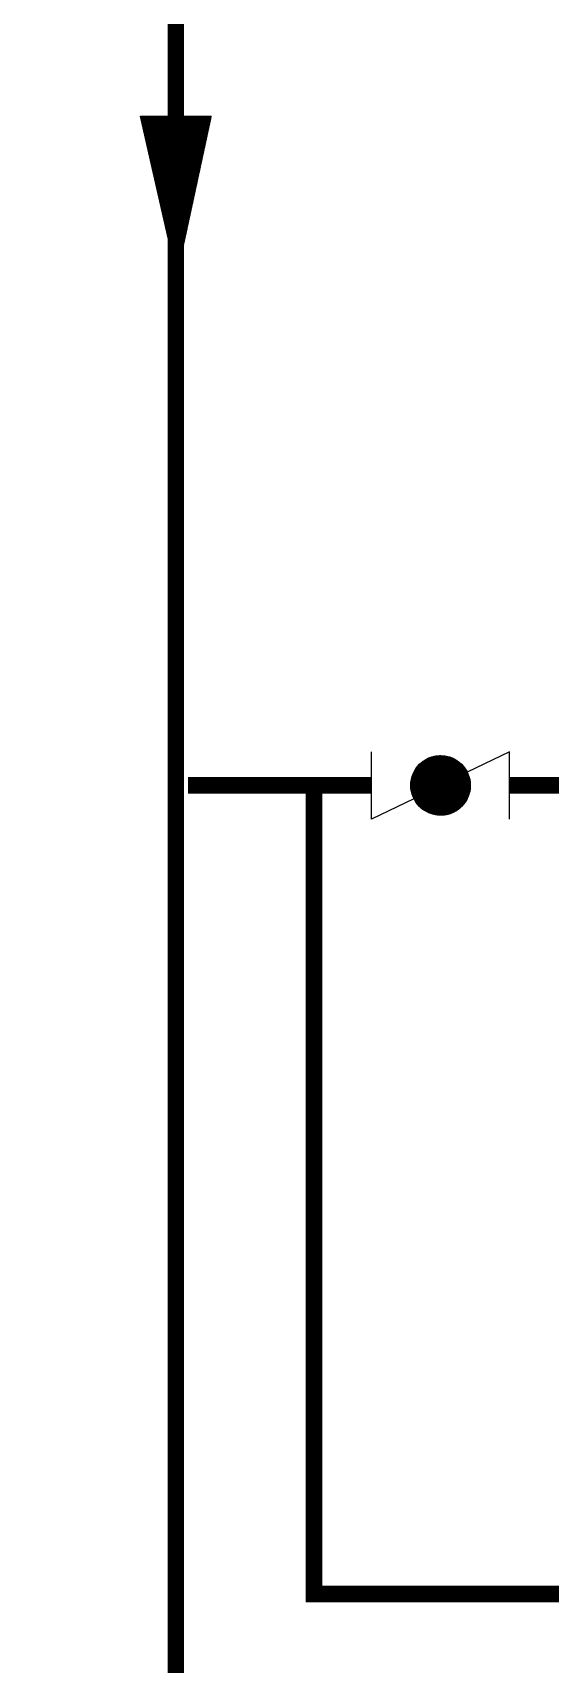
# Model space of a CAD drawing. Extents: x -22909.9 to -22897.8, y -4.7 to 4.1.
# Drawn here: x -22900.996 to -22900.528, y -1.609 to -0.136 of the extents above; entities that cross this region are included whole.
import ezdxf

# ---------------------------------------------------------------- set-up
doc = ezdxf.new("R2010")
doc.units = 0
doc.header["$MEASUREMENT"] = 0
doc.layers.get('0').update_dxf_attribs({"linetype": 'CONTINUOUS'})
doc.layers.add('CALOR', color=1, linetype='CONTINUOUS')
doc.layers.add('DESCARGA', color=5, linetype='CONTINUOUS')

# ---------------------------------------------------------------- blocks, each defined once
blk = doc.blocks.new('*X2')
at = {"color": 0}
for p, q in [((2.9969, 7.9785), (3.0013, 7.9829)), ((2.9973, 7.9798), (3.0011, 7.9835)), ((2.9978, 7.9811), (3.0009, 7.9842)), ((2.9982, 7.9824), (3.0006, 7.9849)), ((2.9987, 7.9838), (3.0004, 7.9855)), ((2.9991, 7.9851), (3.0002, 7.9862)), ((2.9996, 7.9864), (3, 7.9869)), ((2.9837, 7.9387), (3.0077, 7.9627)), ((2.9841, 7.94), (3.0074, 7.9634)), ((2.9845, 7.9414), (3.0072, 7.9641)), ((2.985, 7.9427), (3.007, 7.9647)), ((2.9854, 7.944), (3.0068, 7.9654)), ((2.9859, 7.9453), (3.0066, 7.9661)), ((2.9863, 7.9467), (3.0064, 7.9667)), ((2.9867, 7.948), (3.0062, 7.9674)), ((2.9872, 7.9493), (3.006, 7.9681)), ((2.9876, 7.9506), (3.0057, 7.9688)), ((2.9881, 7.952), (3.0055, 7.9694)), ((2.9885, 7.9533), (3.0053, 7.9701)), ((2.989, 7.9546), (3.0051, 7.9708)), ((2.9894, 7.9559), (3.0049, 7.9714)), ((2.9898, 7.9573), (3.0047, 7.9721)), ((2.9903, 7.9586), (3.0045, 7.9728)), ((2.9907, 7.9599), (3.0043, 7.9735)), ((2.9912, 7.9612), (3.004, 7.9741)), ((2.9916, 7.9626), (3.0038, 7.9748)), ((2.992, 7.9639), (3.0036, 7.9755)), ((2.9925, 7.9652), (3.0034, 7.9761)), ((2.9929, 7.9665), (3.0032, 7.9768)), ((2.9934, 7.9679), (3.003, 7.9775)), ((2.9938, 7.9692), (3.0028, 7.9782)), ((2.9943, 7.9705), (3.0026, 7.9788)), ((2.9947, 7.9718), (3.0023, 7.9795)), ((2.9951, 7.9732), (3.0021, 7.9802)), ((2.9956, 7.9745), (3.0019, 7.9808)), ((2.996, 7.9758), (3.0017, 7.9815)), ((2.9965, 7.9771), (3.0015, 7.9822)), ((2.97, 7.8976), (3.0142, 7.9419)), ((2.9704, 7.8989), (3.014, 7.9426)), ((2.9708, 7.9003), (3.0138, 7.9432)), ((2.9713, 7.9016), (3.0136, 7.9439)), ((2.9717, 7.9029), (3.0134, 7.9446)), ((2.9722, 7.9042), (3.0132, 7.9452)), ((2.9726, 7.9056), (3.013, 7.9459)), ((2.9731, 7.9069), (3.0128, 7.9466)), ((2.9735, 7.9082), (3.0125, 7.9473)), ((2.9739, 7.9095), (3.0123, 7.9479)), ((2.9744, 7.9109), (3.0121, 7.9486)), ((2.9748, 7.9122), (3.0119, 7.9493)), ((2.9753, 7.9135), (3.0117, 7.9499)), ((2.9757, 7.9148), (3.0115, 7.9506)), ((2.9761, 7.9162), (3.0113, 7.9513)), ((2.9766, 7.9175), (3.0111, 7.952)), ((2.977, 7.9188), (3.0108, 7.9526)), ((2.9775, 7.9201), (3.0106, 7.9533)), ((2.9779, 7.9215), (3.0104, 7.954)), ((2.9784, 7.9228), (3.0102, 7.9546)), ((2.9788, 7.9241), (3.01, 7.9553)), ((2.9792, 7.9255), (3.0098, 7.956)), ((2.9797, 7.9268), (3.0096, 7.9567)), ((2.9801, 7.9281), (3.0094, 7.9573)), ((2.9806, 7.9294), (3.0091, 7.958)), ((2.981, 7.9308), (3.0089, 7.9587)), ((2.9814, 7.9321), (3.0087, 7.9593)), ((2.9819, 7.9334), (3.0085, 7.96)), ((2.9823, 7.9347), (3.0083, 7.9607)), ((2.9828, 7.9361), (3.0081, 7.9614)), ((2.9832, 7.9374), (3.0079, 7.962)), ((2.9563, 7.8565), (3.0208, 7.9211)), ((2.9567, 7.8579), (3.0206, 7.9217)), ((2.9572, 7.8592), (3.0204, 7.9224)), ((2.9576, 7.8605), (3.0202, 7.9231)), ((2.958, 7.8618), (3.02, 7.9238)), ((2.9585, 7.8632), (3.0198, 7.9244)), ((2.9589, 7.8645), (3.0195, 7.9251)), ((2.9594, 7.8658), (3.0193, 7.9258)), ((2.9598, 7.8671), (3.0191, 7.9264)), ((2.9603, 7.8685), (3.0189, 7.9271)), ((2.9607, 7.8698), (3.0187, 7.9278)), ((2.9611, 7.8711), (3.0185, 7.9285)), ((2.9616, 7.8724), (3.0183, 7.9291)), ((2.962, 7.8738), (3.0181, 7.9298)), ((2.9625, 7.8751), (3.0178, 7.9305)), ((2.9629, 7.8764), (3.0176, 7.9311)), ((2.9633, 7.8777), (3.0174, 7.9318)), ((2.9638, 7.8791), (3.0172, 7.9325)), ((2.9642, 7.8804), (3.017, 7.9332)), ((2.9647, 7.8817), (3.0168, 7.9338)), ((2.9651, 7.883), (3.0166, 7.9345)), ((2.9656, 7.8844), (3.0164, 7.9352)), ((2.966, 7.8857), (3.0162, 7.9358)), ((2.9664, 7.887), (3.0159, 7.9365)), ((2.9669, 7.8883), (3.0157, 7.9372)), ((2.9673, 7.8897), (3.0155, 7.9379)), ((2.9678, 7.891), (3.0153, 7.9385)), ((2.9682, 7.8923), (3.0151, 7.9392)), ((2.9686, 7.8936), (3.0149, 7.9399)), ((2.9691, 7.895), (3.0147, 7.9405)), ((2.9695, 7.8963), (3.0145, 7.9412)), ((2.943, 7.8168), (3.0272, 7.9009)), ((2.9435, 7.8181), (3.027, 7.9016)), ((2.9439, 7.8194), (3.0268, 7.9023)), ((2.9444, 7.8207), (3.0266, 7.9029)), ((2.9448, 7.8221), (3.0263, 7.9036)), ((2.9452, 7.8234), (3.0261, 7.9043)), ((2.9457, 7.8247), (3.0259, 7.905)), ((2.9461, 7.826), (3.0257, 7.9056)), ((2.9466, 7.8274), (3.0255, 7.9063)), ((2.947, 7.8287), (3.0253, 7.907)), ((2.9474, 7.83), (3.0251, 7.9076)), ((2.9479, 7.8313), (3.0249, 7.9083)), ((2.9483, 7.8327), (3.0246, 7.909)), ((2.9488, 7.834), (3.0244, 7.9097)), ((2.9492, 7.8353), (3.0242, 7.9103)), ((2.9497, 7.8366), (3.024, 7.911)), ((2.9501, 7.838), (3.0238, 7.9117)), ((2.9505, 7.8393), (3.0236, 7.9123)), ((2.951, 7.8406), (3.0234, 7.913)), ((2.9514, 7.8419), (3.0232, 7.9137)), ((2.9519, 7.8433), (3.0229, 7.9144)), ((2.9523, 7.8446), (3.0227, 7.915)), ((2.9527, 7.8459), (3.0225, 7.9157)), ((2.9532, 7.8472), (3.0223, 7.9164)), ((2.9536, 7.8486), (3.0221, 7.917)), ((2.9541, 7.8499), (3.0219, 7.9177)), ((2.9545, 7.8512), (3.0217, 7.9184)), ((2.955, 7.8526), (3.0215, 7.9191)), ((2.9554, 7.8539), (3.0212, 7.9197)), ((2.9558, 7.8552), (3.021, 7.9204)), ((2.9332, 7.7866), (3.0321, 7.8855)), ((2.9333, 7.7876), (3.0319, 7.8862)), ((2.9338, 7.7889), (3.0317, 7.8868)), ((2.9341, 7.7866), (3.0323, 7.8848)), ((2.9342, 7.7903), (3.0314, 7.8875)), ((2.9346, 7.7916), (3.0312, 7.8882)), ((2.935, 7.7866), (3.0325, 7.8841)), ((2.9351, 7.7929), (3.031, 7.8888)), ((2.9355, 7.7942), (3.0308, 7.8895)), ((2.9359, 7.7866), (3.0327, 7.8835)), ((2.936, 7.7956), (3.0306, 7.8902)), ((2.9364, 7.7969), (3.0304, 7.8909)), ((2.9368, 7.7982), (3.0302, 7.8915)), ((2.9368, 7.7866), (3.0329, 7.8828)), ((2.9373, 7.7995), (3.03, 7.8922)), ((2.9377, 7.8009), (3.0297, 7.8929)), ((2.9377, 7.7866), (3.0331, 7.8821)), ((2.9382, 7.8022), (3.0295, 7.8935)), ((2.9385, 7.7866), (3.0334, 7.8815)), ((2.9386, 7.8035), (3.0293, 7.8942)), ((2.9391, 7.8048), (3.0291, 7.8949)), ((2.9394, 7.7866), (3.0336, 7.8808)), ((2.9395, 7.8062), (3.0289, 7.8956)), ((2.9399, 7.8075), (3.0287, 7.8962)), ((2.9403, 7.7866), (3.0338, 7.8801)), ((2.9404, 7.8088), (3.0285, 7.8969)), ((2.9408, 7.8101), (3.0283, 7.8976)), ((2.9413, 7.8115), (3.028, 7.8982)), ((2.9417, 7.8128), (3.0278, 7.8989)), ((2.9421, 7.8141), (3.0276, 7.8996)), ((2.9426, 7.8154), (3.0274, 7.9003)), ((2.9412, 7.7866), (3.034, 7.8794)), ((2.9421, 7.7866), (3.0342, 7.8788)), ((2.943, 7.7866), (3.0344, 7.8781)), ((2.9438, 7.7866), (3.0346, 7.8774)), ((2.9447, 7.7866), (3.0348, 7.8768)), ((2.9456, 7.7866), (3.0351, 7.8761)), ((2.9465, 7.7866), (3.0353, 7.8754)), ((2.9474, 7.7866), (3.0355, 7.8747)), ((2.9483, 7.7866), (3.0357, 7.8741)), ((2.9491, 7.7866), (3.0359, 7.8734)), ((2.95, 7.7866), (3.0361, 7.8727)), ((2.9509, 7.7866), (3.0363, 7.8721)), ((2.9518, 7.7866), (3.0365, 7.8714)), ((2.9527, 7.7866), (3.0367, 7.8707)), ((2.9536, 7.7866), (3.037, 7.87)), ((2.9544, 7.7866), (3.0372, 7.8694)), ((2.9553, 7.7866), (3.0374, 7.8687)), ((2.9562, 7.7866), (3.0376, 7.868)), ((2.9571, 7.7866), (3.0378, 7.8674)), ((2.958, 7.7866), (3.038, 7.8667)), ((2.9589, 7.7866), (3.0382, 7.866)), ((2.9598, 7.7866), (3.0384, 7.8653)), ((2.9606, 7.7866), (3.0387, 7.8647)), ((2.9615, 7.7866), (3.0389, 7.864)), ((2.9624, 7.7866), (3.0391, 7.8633)), ((2.9633, 7.7866), (3.0393, 7.8627)), ((2.9642, 7.7866), (3.0395, 7.862)), ((2.9651, 7.7866), (3.0397, 7.8613)), ((2.9659, 7.7866), (3.0399, 7.8606)), ((2.9668, 7.7866), (3.0401, 7.86)), ((2.9677, 7.7866), (3.0404, 7.8593)), ((2.9686, 7.7866), (3.0406, 7.8586)), ((2.9695, 7.7866), (3.0408, 7.8579)), ((2.9704, 7.7866), (3.041, 7.8573)), ((2.9712, 7.7866), (3.0412, 7.8566)), ((2.9721, 7.7866), (3.0414, 7.8559)), ((2.973, 7.7866), (3.0416, 7.8553)), ((2.9739, 7.7866), (3.0418, 7.8546)), ((2.9748, 7.7866), (3.0421, 7.8539)), ((2.9757, 7.7866), (3.0423, 7.8532)), ((2.9765, 7.7866), (3.0425, 7.8526)), ((2.9774, 7.7866), (3.0427, 7.8519)), ((2.9783, 7.7866), (3.0429, 7.8512)), ((2.9792, 7.7866), (3.0431, 7.8506)), ((2.9801, 7.7866), (3.0433, 7.8499)), ((2.981, 7.7866), (3.0435, 7.8492)), ((2.9818, 7.7866), (3.0438, 7.8485)), ((2.9827, 7.7866), (3.044, 7.8479)), ((2.9836, 7.7866), (3.0442, 7.8472)), ((2.9845, 7.7866), (3.0444, 7.8465)), ((2.9854, 7.7866), (3.0446, 7.8459)), ((2.9863, 7.7866), (3.0448, 7.8452)), ((2.9872, 7.7866), (3.045, 7.8445)), ((2.988, 7.7866), (3.0452, 7.8438)), ((2.9889, 7.7866), (3.0455, 7.8432)), ((2.9898, 7.7866), (3.0457, 7.8425)), ((2.9907, 7.7866), (3.0459, 7.8418)), ((2.9916, 7.7866), (3.0461, 7.8412)), ((2.9925, 7.7866), (3.0463, 7.8405)), ((2.9933, 7.7866), (3.0465, 7.8398)), ((2.9942, 7.7866), (3.0467, 7.8391)), ((2.9951, 7.7866), (3.0469, 7.8385)), ((2.996, 7.7866), (3.0472, 7.8378)), ((2.9969, 7.7866), (3.0474, 7.8371)), ((2.9978, 7.7866), (3.0476, 7.8365)), ((2.9986, 7.7866), (3.0478, 7.8358)), ((2.9995, 7.7866), (3.048, 7.8351)), ((3.0004, 7.7866), (3.0482, 7.8344)), ((3.0013, 7.7866), (3.0484, 7.8338)), ((3.0022, 7.7866), (3.0486, 7.8331)), ((3.0031, 7.7866), (3.0489, 7.8324)), ((3.0039, 7.7866), (3.0491, 7.8318)), ((3.0048, 7.7866), (3.0493, 7.8311)), ((3.0057, 7.7866), (3.0495, 7.8304)), ((3.0066, 7.7866), (3.0497, 7.8297)), ((3.0075, 7.7866), (3.0499, 7.8291)), ((3.0084, 7.7866), (3.0501, 7.8284)), ((3.0092, 7.7866), (3.0503, 7.8277)), ((3.0101, 7.7866), (3.0506, 7.8271)), ((3.011, 7.7866), (3.0508, 7.8264)), ((3.0119, 7.7866), (3.051, 7.8257)), ((3.0128, 7.7866), (3.0512, 7.825)), ((3.0137, 7.7866), (3.0514, 7.8244)), ((3.0146, 7.7866), (3.0516, 7.8237)), ((3.0154, 7.7866), (3.0518, 7.823)), ((3.0163, 7.7866), (3.052, 7.8224)), ((3.0172, 7.7866), (3.0523, 7.8217)), ((3.0181, 7.7866), (3.0525, 7.821)), ((3.019, 7.7866), (3.0527, 7.8203)), ((3.0199, 7.7866), (3.0529, 7.8197)), ((3.0207, 7.7866), (3.0531, 7.819)), ((3.0216, 7.7866), (3.0533, 7.8183)), ((3.0225, 7.7866), (3.0535, 7.8177)), ((3.0234, 7.7866), (3.0537, 7.817)), ((3.0243, 7.7866), (3.054, 7.8163)), ((3.0252, 7.7866), (3.0542, 7.8156)), ((3.026, 7.7866), (3.0544, 7.815)), ((3.0269, 7.7866), (3.0546, 7.8143)), ((3.0278, 7.7866), (3.0548, 7.8136)), ((3.0287, 7.7866), (3.055, 7.813)), ((3.0296, 7.7866), (3.0552, 7.8123)), ((3.0305, 7.7866), (3.0554, 7.8116)), ((3.0313, 7.7866), (3.0556, 7.8109)), ((3.0322, 7.7866), (3.0559, 7.8103)), ((3.0331, 7.7866), (3.0561, 7.8096)), ((3.034, 7.7866), (3.0563, 7.8089)), ((3.0349, 7.7866), (3.0565, 7.8083)), ((3.0358, 7.7866), (3.0567, 7.8076)), ((3.0366, 7.7866), (3.0569, 7.8069)), ((3.0375, 7.7866), (3.0571, 7.8062)), ((3.0384, 7.7866), (3.0573, 7.8056)), ((3.0393, 7.7866), (3.0576, 7.8049)), ((3.0402, 7.7866), (3.0578, 7.8042)), ((3.0411, 7.7866), (3.058, 7.8036)), ((3.042, 7.7866), (3.0582, 7.8029)), ((3.0428, 7.7866), (3.0584, 7.8022)), ((3.0437, 7.7866), (3.0586, 7.8015)), ((3.0446, 7.7866), (3.0588, 7.8009)), ((3.0455, 7.7866), (3.059, 7.8002)), ((3.0464, 7.7866), (3.0593, 7.7995)), ((3.0473, 7.7866), (3.0595, 7.7989)), ((3.0481, 7.7866), (3.0597, 7.7982)), ((3.049, 7.7866), (3.0599, 7.7975)), ((3.0499, 7.7866), (3.0601, 7.7968)), ((3.0508, 7.7866), (3.0603, 7.7962)), ((3.0517, 7.7866), (3.0605, 7.7955)), ((3.0526, 7.7866), (3.0607, 7.7948)), ((3.0534, 7.7866), (3.061, 7.7942)), ((3.0543, 7.7866), (3.0612, 7.7935)), ((3.0552, 7.7866), (3.0614, 7.7928)), ((3.0561, 7.7866), (3.0616, 7.7921)), ((3.057, 7.7866), (3.0618, 7.7915)), ((3.0579, 7.7866), (3.062, 7.7908)), ((3.0587, 7.7866), (3.0622, 7.7901)), ((3.0596, 7.7866), (3.0624, 7.7895)), ((3.0605, 7.7866), (3.0627, 7.7888)), ((3.0614, 7.7866), (3.0629, 7.7881)), ((3.0623, 7.7866), (3.0631, 7.7874)), ((3.0632, 7.7866), (3.0633, 7.7868))]:
    blk.add_line(p, q, dxfattribs=at)
blk = doc.blocks.new('FLECHA')
for p, q in [((0.0079, 0.0975), (-0.0403, -0.047)), ((0.0079, 0.0975), (0.0536, -0.047)), ((-0.0403, -0.047), (0.0536, -0.047))]:
    blk.add_line(p, q)
at = {"xscale": 0.7200000000000001, "yscale": 0.7200000000000001, "zscale": 0.7200000000000001}
blk.add_blockref('*X2', (-2.152, -5.6534), dxfattribs=at)
blk = doc.blocks.new('*X17')
at = {"color": 0}
for p, q in [((10.0734, 4.3063), (10.101, 4.3339)), ((10.0734, 4.3065), (10.1008, 4.3339)), ((10.0734, 4.3066), (10.1007, 4.3339)), ((10.0734, 4.3068), (10.1005, 4.3339)), ((10.0734, 4.307), (10.1003, 4.3339)), ((10.0734, 4.3072), (10.1001, 4.3339)), ((10.0734, 4.3073), (10.1, 4.3339)), ((10.0734, 4.3075), (10.0998, 4.3339)), ((10.0734, 4.3077), (10.0996, 4.3339)), ((10.0734, 4.3061), (10.1012, 4.3338)), ((10.0735, 4.3046), (10.1027, 4.3338)), ((10.0735, 4.3048), (10.1025, 4.3338)), ((10.0735, 4.3049), (10.1024, 4.3338)), ((10.0735, 4.3051), (10.1022, 4.3338)), ((10.0735, 4.3053), (10.102, 4.3338)), ((10.0735, 4.3054), (10.1019, 4.3338)), ((10.0735, 4.3056), (10.1017, 4.3338)), ((10.0735, 4.3058), (10.1015, 4.3338)), ((10.0735, 4.3059), (10.1014, 4.3338)), ((10.0735, 4.3079), (10.0994, 4.3338)), ((10.0735, 4.3081), (10.0992, 4.3338)), ((10.0735, 4.3082), (10.099, 4.3338)), ((10.0735, 4.3084), (10.0989, 4.3338)), ((10.0735, 4.3086), (10.0987, 4.3338)), ((10.0735, 4.3088), (10.0985, 4.3338)), ((10.0735, 4.309), (10.0983, 4.3338)), ((10.0735, 4.3092), (10.0981, 4.3338)), ((10.0735, 4.3094), (10.0979, 4.3338)), ((10.0736, 4.3036), (10.1036, 4.3337)), ((10.0736, 4.3038), (10.1035, 4.3337)), ((10.0736, 4.304), (10.1033, 4.3337)), ((10.0736, 4.3041), (10.1032, 4.3337)), ((10.0736, 4.3043), (10.103, 4.3337)), ((10.0736, 4.3044), (10.1029, 4.3337)), ((10.0736, 4.3096), (10.0977, 4.3337)), ((10.0736, 4.3098), (10.0975, 4.3337)), ((10.0736, 4.31), (10.0973, 4.3337)), ((10.0736, 4.3102), (10.0971, 4.3337)), ((10.0737, 4.3029), (10.1044, 4.3336)), ((10.0737, 4.303), (10.1043, 4.3336)), ((10.0737, 4.3032), (10.1041, 4.3336)), ((10.0737, 4.3033), (10.104, 4.3336)), ((10.0737, 4.3035), (10.1038, 4.3336)), ((10.0737, 4.3104), (10.0969, 4.3336)), ((10.0737, 4.3106), (10.0967, 4.3336)), ((10.0737, 4.3108), (10.0965, 4.3336)), ((10.0737, 4.311), (10.0963, 4.3336)), ((10.0738, 4.3023), (10.105, 4.3335)), ((10.0738, 4.3024), (10.1049, 4.3335)), ((10.0738, 4.3026), (10.1047, 4.3335)), ((10.0738, 4.3027), (10.1046, 4.3335)), ((10.0738, 4.3112), (10.0961, 4.3335)), ((10.0738, 4.3114), (10.0959, 4.3335)), ((10.0738, 4.3116), (10.0957, 4.3335)), ((10.0739, 4.3018), (10.1055, 4.3334)), ((10.0739, 4.302), (10.1053, 4.3334)), ((10.0739, 4.3021), (10.1052, 4.3334)), ((10.0739, 4.3118), (10.0954, 4.3334)), ((10.0739, 4.3121), (10.0952, 4.3334)), ((10.074, 4.3014), (10.1059, 4.3333)), ((10.074, 4.3015), (10.1058, 4.3333)), ((10.074, 4.3017), (10.1056, 4.3333)), ((10.074, 4.3123), (10.095, 4.3333)), ((10.074, 4.3125), (10.0948, 4.3333)), ((10.074, 4.3012), (10.1061, 4.3332)), ((10.0741, 4.3009), (10.1064, 4.3332)), ((10.0741, 4.3011), (10.1062, 4.3332)), ((10.0741, 4.3127), (10.0946, 4.3332)), ((10.0741, 4.313), (10.0943, 4.3332)), ((10.0741, 4.3008), (10.1065, 4.3331)), ((10.0742, 4.3005), (10.1068, 4.3331)), ((10.0742, 4.3007), (10.1066, 4.3331)), ((10.0742, 4.3132), (10.0941, 4.3331)), ((10.0742, 4.3134), (10.0939, 4.3331)), ((10.0743, 4.3002), (10.1071, 4.333)), ((10.0743, 4.3004), (10.1069, 4.333)), ((10.0743, 4.3137), (10.0936, 4.333)), ((10.0743, 4.3001), (10.1072, 4.333)), ((10.0743, 4.3139), (10.0934, 4.3329)), ((10.0744, 4.2997), (10.1076, 4.3329)), ((10.0744, 4.2998), (10.1075, 4.3329)), ((10.0744, 4.3), (10.1073, 4.3329)), ((10.0744, 4.3141), (10.0932, 4.3329)), ((10.0745, 4.2994), (10.1079, 4.3328)), ((10.0745, 4.2995), (10.1078, 4.3328)), ((10.0745, 4.3144), (10.0929, 4.3328)), ((10.0746, 4.299), (10.1083, 4.3327)), ((10.0746, 4.2991), (10.1082, 4.3327)), ((10.0746, 4.2993), (10.108, 4.3327)), ((10.0746, 4.3146), (10.0927, 4.3327)), ((10.0746, 4.3149), (10.0924, 4.3327)), ((10.0747, 4.2987), (10.1086, 4.3326)), ((10.0747, 4.2989), (10.1084, 4.3326)), ((10.0747, 4.3152), (10.0921, 4.3326)), ((10.0748, 4.2985), (10.1088, 4.3325)), ((10.0748, 4.2986), (10.1087, 4.3325)), ((10.0748, 4.3154), (10.0919, 4.3325)), ((10.0749, 4.2981), (10.1092, 4.3324)), ((10.0749, 4.2982), (10.1091, 4.3324)), ((10.0749, 4.2983), (10.109, 4.3324)), ((10.0749, 4.3157), (10.0916, 4.3324)), ((10.075, 4.2978), (10.1095, 4.3323)), ((10.075, 4.2979), (10.1094, 4.3323)), ((10.075, 4.316), (10.0913, 4.3323)), ((10.0751, 4.2975), (10.1098, 4.3322)), ((10.0751, 4.2977), (10.1096, 4.3322)), ((10.0751, 4.3162), (10.0911, 4.3322)), ((10.0752, 4.2973), (10.11, 4.3321)), ((10.0752, 4.2974), (10.1099, 4.3321)), ((10.0752, 4.3165), (10.0908, 4.3321)), ((10.0753, 4.297), (10.1103, 4.332)), ((10.0753, 4.2972), (10.1101, 4.332)), ((10.0753, 4.3168), (10.0905, 4.332)), ((10.0754, 4.2968), (10.1105, 4.3319)), ((10.0754, 4.2969), (10.1104, 4.3319)), ((10.0754, 4.3171), (10.0902, 4.3319)), ((10.0755, 4.2965), (10.1108, 4.3318)), ((10.0755, 4.2967), (10.1106, 4.3318)), ((10.0755, 4.3174), (10.0899, 4.3318)), ((10.0756, 4.2963), (10.111, 4.3317)), ((10.0756, 4.2964), (10.1109, 4.3317)), ((10.0757, 4.2962), (10.1111, 4.3316)), ((10.0757, 4.3177), (10.0896, 4.3316)), ((10.0757, 4.296), (10.1113, 4.3315)), ((10.0758, 4.2959), (10.1114, 4.3315)), ((10.0758, 4.318), (10.0893, 4.3315)), ((10.0759, 4.2957), (10.1116, 4.3314)), ((10.0759, 4.2958), (10.1115, 4.3314)), ((10.076, 4.2954), (10.1119, 4.3313)), ((10.076, 4.2955), (10.1117, 4.3313)), ((10.076, 4.3184), (10.0889, 4.3313)), ((10.0761, 4.2952), (10.1121, 4.3312)), ((10.0761, 4.2953), (10.112, 4.3312)), ((10.0761, 4.3187), (10.0886, 4.3312)), ((10.0762, 4.2951), (10.1122, 4.3311)), ((10.0763, 4.2948), (10.1125, 4.331)), ((10.0763, 4.295), (10.1123, 4.331)), ((10.0763, 4.319), (10.0883, 4.331)), ((10.0764, 4.2946), (10.1127, 4.3309)), ((10.0764, 4.2947), (10.1126, 4.3309)), ((10.0765, 4.2945), (10.1128, 4.3308)), ((10.0765, 4.3194), (10.0879, 4.3308)), ((10.0766, 4.2943), (10.113, 4.3307)), ((10.0766, 4.2944), (10.1129, 4.3307)), ((10.0767, 4.294), (10.1133, 4.3306)), ((10.0767, 4.2941), (10.1132, 4.3306)), ((10.0767, 4.3198), (10.0875, 4.3306)), ((10.0768, 4.2939), (10.1134, 4.3305)), ((10.0769, 4.2937), (10.1136, 4.3304)), ((10.0769, 4.2938), (10.1135, 4.3304)), ((10.0769, 4.3202), (10.0871, 4.3304)), ((10.077, 4.2936), (10.1137, 4.3303)), ((10.0771, 4.2933), (10.1139, 4.3302)), ((10.0771, 4.2935), (10.1138, 4.3302)), ((10.0771, 4.3206), (10.0867, 4.3302)), ((10.0772, 4.2932), (10.1141, 4.3301)), ((10.0773, 4.293), (10.1143, 4.33)), ((10.0773, 4.2931), (10.1142, 4.33)), ((10.0774, 4.2929), (10.1144, 4.3299)), ((10.0774, 4.321), (10.0863, 4.3299)), ((10.0775, 4.2927), (10.1146, 4.3298)), ((10.0775, 4.2928), (10.1145, 4.3298)), ((10.0776, 4.2926), (10.1147, 4.3297)), ((10.0777, 4.2924), (10.1149, 4.3296)), ((10.0777, 4.2925), (10.1148, 4.3296)), ((10.0777, 4.3215), (10.0858, 4.3296)), ((10.0778, 4.2923), (10.115, 4.3295)), ((10.0779, 4.292), (10.1153, 4.3294)), ((10.0779, 4.2921), (10.1151, 4.3294)), ((10.078, 4.2919), (10.1154, 4.3293)), ((10.0781, 4.2918), (10.1155, 4.3292)), ((10.0781, 4.322), (10.0853, 4.3292)), ((10.0782, 4.2916), (10.1157, 4.3291)), ((10.0782, 4.2917), (10.1156, 4.3291)), ((10.0783, 4.2915), (10.1158, 4.329)), ((10.0784, 4.2914), (10.1159, 4.3289)), ((10.0784, 4.2913), (10.116, 4.3288)), ((10.0785, 4.2912), (10.1161, 4.3288)), ((10.0785, 4.3226), (10.0847, 4.3288)), ((10.0786, 4.2911), (10.1162, 4.3287)), ((10.0787, 4.2909), (10.1164, 4.3286)), ((10.0787, 4.291), (10.1163, 4.3286)), ((10.0788, 4.2908), (10.1165, 4.3285)), ((10.0789, 4.2907), (10.1166, 4.3284)), ((10.079, 4.2906), (10.1167, 4.3283)), ((10.079, 4.3233), (10.084, 4.3283)), ((10.0791, 4.2904), (10.1169, 4.3282)), ((10.0791, 4.2905), (10.1168, 4.3282)), ((10.0792, 4.2903), (10.117, 4.3281)), ((10.0793, 4.2902), (10.1171, 4.328)), ((10.0794, 4.29), (10.1173, 4.3279)), ((10.0794, 4.2901), (10.1172, 4.3279)), ((10.0795, 4.2899), (10.1174, 4.3278)), ((10.0796, 4.2898), (10.1175, 4.3277)), ((10.0797, 4.2897), (10.1176, 4.3276)), ((10.0797, 4.3242), (10.0831, 4.3276)), ((10.0798, 4.2895), (10.1178, 4.3275)), ((10.0798, 4.2896), (10.1177, 4.3275)), ((10.0799, 4.2894), (10.1179, 4.3274)), ((10.08, 4.2893), (10.118, 4.3273)), ((10.0801, 4.2892), (10.1181, 4.3272)), ((10.0802, 4.2891), (10.1182, 4.3271)), ((10.0803, 4.289), (10.1183, 4.327)), ((10.0803, 4.289), (10.1182, 4.327)), ((10.0804, 4.2889), (10.1184, 4.3269)), ((10.0805, 4.2888), (10.1185, 4.3268)), ((10.0806, 4.2887), (10.1186, 4.3267)), ((10.0807, 4.2886), (10.1187, 4.3266)), ((10.0808, 4.2885), (10.1188, 4.3265)), ((10.0808, 4.2884), (10.1189, 4.3264)), ((10.0809, 4.2883), (10.119, 4.3264)), ((10.081, 4.2882), (10.1191, 4.3263)), ((10.0811, 4.2881), (10.1192, 4.3262)), ((10.0812, 4.288), (10.1193, 4.3261)), ((10.0813, 4.288), (10.1193, 4.326)), ((10.0814, 4.2879), (10.1194, 4.3259)), ((10.0815, 4.2878), (10.1195, 4.3258)), ((10.0815, 4.2877), (10.1196, 4.3257)), ((10.0816, 4.2876), (10.1197, 4.3257)), ((10.0817, 4.2875), (10.1198, 4.3256)), ((10.0818, 4.2874), (10.1199, 4.3255)), ((10.0819, 4.2873), (10.1199, 4.3254)), ((10.082, 4.2873), (10.12, 4.3253)), ((10.0821, 4.2872), (10.1201, 4.3252)), ((10.0822, 4.2871), (10.1202, 4.3251)), ((10.0823, 4.287), (10.1203, 4.325)), ((10.0824, 4.2869), (10.1204, 4.3249)), ((10.0825, 4.2868), (10.1205, 4.3248)), ((10.0826, 4.2868), (10.1205, 4.3247)), ((10.0827, 4.2867), (10.1206, 4.3246)), ((10.0827, 4.2866), (10.1207, 4.3245)), ((10.0828, 4.2865), (10.1208, 4.3245)), ((10.0829, 4.2864), (10.1209, 4.3244)), ((10.083, 4.2863), (10.1209, 4.3243)), ((10.0831, 4.2863), (10.121, 4.3242)), ((10.0832, 4.2862), (10.1211, 4.3241)), ((10.0833, 4.2861), (10.1212, 4.324)), ((10.0834, 4.286), (10.1213, 4.3239)), ((10.0835, 4.286), (10.1213, 4.3238)), ((10.0836, 4.2859), (10.1214, 4.3237)), ((10.0837, 4.2858), (10.1215, 4.3236)), ((10.0838, 4.2857), (10.1216, 4.3235)), ((10.0839, 4.2856), (10.1217, 4.3234)), ((10.084, 4.2856), (10.1217, 4.3233)), ((10.0841, 4.2855), (10.1218, 4.3232)), ((10.0842, 4.2854), (10.1219, 4.3231)), ((10.0843, 4.2853), (10.122, 4.323)), ((10.0844, 4.2853), (10.122, 4.3229)), ((10.0845, 4.2852), (10.1221, 4.3228)), ((10.0846, 4.2851), (10.1222, 4.3227)), ((10.0847, 4.285), (10.1223, 4.3226)), ((10.0848, 4.285), (10.1223, 4.3225)), ((10.0849, 4.2849), (10.1224, 4.3224)), ((10.085, 4.2848), (10.1225, 4.3223)), ((10.0851, 4.2847), (10.1226, 4.3222)), ((10.0852, 4.2847), (10.1226, 4.322)), ((10.0854, 4.2846), (10.1227, 4.3219)), ((10.0855, 4.2845), (10.1228, 4.3218)), ((10.0856, 4.2845), (10.1228, 4.3217)), ((10.0857, 4.2844), (10.1229, 4.3216)), ((10.0858, 4.2843), (10.123, 4.3215)), ((10.0859, 4.2843), (10.123, 4.3214)), ((10.086, 4.2842), (10.1231, 4.3213)), ((10.0861, 4.2841), (10.1232, 4.3212)), ((10.0862, 4.284), (10.1232, 4.3211)), ((10.0863, 4.284), (10.1233, 4.321)), ((10.0864, 4.2839), (10.1234, 4.3209)), ((10.0865, 4.2838), (10.1234, 4.3208)), ((10.0867, 4.2838), (10.1235, 4.3206)), ((10.0868, 4.2837), (10.1236, 4.3205)), ((10.0869, 4.2837), (10.1236, 4.3204)), ((10.087, 4.2836), (10.1237, 4.3203)), ((10.0871, 4.2835), (10.1238, 4.3202)), ((10.0872, 4.2835), (10.1238, 4.3201)), ((10.0873, 4.2834), (10.1239, 4.32)), ((10.0874, 4.2833), (10.124, 4.3199)), ((10.0876, 4.2833), (10.124, 4.3197)), ((10.0877, 4.2832), (10.1241, 4.3196)), ((10.0878, 4.2832), (10.1241, 4.3195)), ((10.0879, 4.2831), (10.1242, 4.3194)), ((10.088, 4.283), (10.1243, 4.3193)), ((10.0881, 4.283), (10.1243, 4.3192)), ((10.0883, 4.2829), (10.1244, 4.319)), ((10.0884, 4.2829), (10.1244, 4.3189)), ((10.0885, 4.2828), (10.1245, 4.3188)), ((10.0886, 4.2827), (10.1246, 4.3187)), ((10.0887, 4.2827), (10.1246, 4.3186)), ((10.0889, 4.2826), (10.1247, 4.3184)), ((10.089, 4.2826), (10.1247, 4.3183)), ((10.0891, 4.2825), (10.1248, 4.3182)), ((10.0892, 4.2825), (10.1248, 4.3181)), ((10.0893, 4.2824), (10.1249, 4.318)), ((10.0895, 4.2823), (10.125, 4.3178)), ((10.0896, 4.2823), (10.125, 4.3177)), ((10.0897, 4.2822), (10.1251, 4.3176)), ((10.0898, 4.2822), (10.1251, 4.3175)), ((10.09, 4.2821), (10.1252, 4.3173)), ((10.0901, 4.2821), (10.1252, 4.3172)), ((10.0902, 4.282), (10.1253, 4.3171)), ((10.0903, 4.282), (10.1253, 4.317)), ((10.0905, 4.2819), (10.1254, 4.3168)), ((10.0906, 4.2819), (10.1254, 4.3167)), ((10.0907, 4.2818), (10.1255, 4.3166)), ((10.0908, 4.2818), (10.1255, 4.3165)), ((10.091, 4.2817), (10.1256, 4.3163)), ((10.0911, 4.2817), (10.1256, 4.3162)), ((10.0912, 4.2816), (10.1257, 4.3161)), ((10.0914, 4.2816), (10.1257, 4.3159)), ((10.0915, 4.2815), (10.1258, 4.3158)), ((10.0916, 4.2815), (10.1258, 4.3157)), ((10.0917, 4.2815), (10.1258, 4.3155)), ((10.0919, 4.2814), (10.1259, 4.3154)), ((10.092, 4.2814), (10.1259, 4.3153)), ((10.0921, 4.2813), (10.126, 4.3151)), ((10.0923, 4.2813), (10.126, 4.315)), ((10.0924, 4.2812), (10.1261, 4.3149)), ((10.0926, 4.2812), (10.1261, 4.3147)), ((10.0927, 4.2812), (10.1261, 4.3146)), ((10.0928, 4.2811), (10.1262, 4.3145)), ((10.093, 4.2811), (10.1262, 4.3143)), ((10.0931, 4.281), (10.1263, 4.3142)), ((10.0932, 4.281), (10.1263, 4.3141)), ((10.0934, 4.281), (10.1263, 4.3139)), ((10.0935, 4.2809), (10.1264, 4.3138)), ((10.0937, 4.2809), (10.1264, 4.3136)), ((10.0938, 4.2809), (10.1264, 4.3135)), ((10.0939, 4.2808), (10.1265, 4.3134)), ((10.0941, 4.2808), (10.1265, 4.3132)), ((10.0942, 4.2807), (10.1265, 4.3131)), ((10.0944, 4.2807), (10.1266, 4.3129)), ((10.0945, 4.2807), (10.1266, 4.3128)), ((10.0947, 4.2806), (10.1266, 4.3126)), ((10.0948, 4.2806), (10.1267, 4.3125)), ((10.095, 4.2806), (10.1267, 4.3123)), ((10.0951, 4.2806), (10.1267, 4.3122)), ((10.0952, 4.2805), (10.1268, 4.3121)), ((10.0954, 4.2805), (10.1268, 4.3119)), ((10.0955, 4.2805), (10.1268, 4.3118)), ((10.0957, 4.2804), (10.1268, 4.3116)), ((10.0958, 4.2804), (10.1269, 4.3115)), ((10.096, 4.2804), (10.1269, 4.3113)), ((10.0961, 4.2804), (10.1269, 4.3111)), ((10.0963, 4.2803), (10.1269, 4.311)), ((10.0965, 4.2803), (10.127, 4.3108)), ((10.0966, 4.2803), (10.127, 4.3107)), ((10.0968, 4.2803), (10.127, 4.3105)), ((10.0969, 4.2803), (10.127, 4.3104)), ((10.0971, 4.2802), (10.1271, 4.3102)), ((10.0972, 4.2802), (10.1271, 4.3101)), ((10.0974, 4.2802), (10.1271, 4.3099)), ((10.0976, 4.2802), (10.1271, 4.3097)), ((10.0977, 4.2802), (10.1271, 4.3096)), ((10.0979, 4.2802), (10.1271, 4.3094)), ((10.098, 4.2801), (10.1272, 4.3093)), ((10.0982, 4.2801), (10.1272, 4.3091)), ((10.0984, 4.2801), (10.1272, 4.3089)), ((10.0985, 4.2801), (10.1272, 4.3088)), ((10.0987, 4.2801), (10.1272, 4.3086)), ((10.0989, 4.2801), (10.1272, 4.3084)), ((10.099, 4.2801), (10.1272, 4.3083)), ((10.0992, 4.2801), (10.1272, 4.3081)), ((10.0994, 4.2801), (10.1272, 4.3079)), ((10.0995, 4.2801), (10.1272, 4.3078)), ((10.0997, 4.28), (10.1272, 4.3076)), ((10.0999, 4.28), (10.1273, 4.3074)), ((10.1001, 4.28), (10.1273, 4.3072)), ((10.1002, 4.28), (10.1273, 4.3071)), ((10.1004, 4.28), (10.1273, 4.3069)), ((10.1006, 4.28), (10.1273, 4.3067)), ((10.1008, 4.28), (10.1273, 4.3065)), ((10.101, 4.28), (10.1272, 4.3063)), ((10.1011, 4.2801), (10.1272, 4.3062)), ((10.1013, 4.2801), (10.1272, 4.306)), ((10.1015, 4.2801), (10.1272, 4.3058)), ((10.1017, 4.2801), (10.1272, 4.3056)), ((10.1019, 4.2801), (10.1272, 4.3054)), ((10.1021, 4.2801), (10.1272, 4.3052)), ((10.1022, 4.2801), (10.1272, 4.305)), ((10.1024, 4.2801), (10.1272, 4.3049)), ((10.1026, 4.2801), (10.1272, 4.3047)), ((10.1028, 4.2802), (10.1271, 4.3045)), ((10.103, 4.2802), (10.1271, 4.3043)), ((10.1032, 4.2802), (10.1271, 4.3041)), ((10.1034, 4.2802), (10.1271, 4.3039)), ((10.1036, 4.2802), (10.1271, 4.3037)), ((10.1038, 4.2803), (10.127, 4.3035)), ((10.104, 4.2803), (10.127, 4.3033)), ((10.1042, 4.2803), (10.127, 4.3031)), ((10.1044, 4.2804), (10.1269, 4.3029)), ((10.1047, 4.2804), (10.1269, 4.3026)), ((10.1049, 4.2804), (10.1269, 4.3024)), ((10.1051, 4.2805), (10.1268, 4.3022)), ((10.1053, 4.2805), (10.1268, 4.302)), ((10.1055, 4.2805), (10.1268, 4.3018)), ((10.1057, 4.2806), (10.1267, 4.3016)), ((10.106, 4.2806), (10.1267, 4.3013)), ((10.1062, 4.2807), (10.1266, 4.3011)), ((10.1064, 4.2807), (10.1266, 4.3009)), ((10.1066, 4.2808), (10.1265, 4.3007)), ((10.1069, 4.2808), (10.1265, 4.3004)), ((10.1071, 4.2809), (10.1264, 4.3002)), ((10.1074, 4.281), (10.1263, 4.2999)), ((10.1076, 4.281), (10.1263, 4.2997)), ((10.1078, 4.2811), (10.1262, 4.2995)), ((10.1081, 4.2812), (10.1261, 4.2992)), ((10.1084, 4.2813), (10.126, 4.2989)), ((10.1086, 4.2813), (10.126, 4.2987)), ((10.1089, 4.2814), (10.1259, 4.2984)), ((10.1091, 4.2815), (10.1258, 4.2982)), ((10.1094, 4.2816), (10.1257, 4.2979)), ((10.1097, 4.2817), (10.1256, 4.2976)), ((10.11, 4.2818), (10.1255, 4.2973)), ((10.1103, 4.2819), (10.1254, 4.297)), ((10.1106, 4.2821), (10.1252, 4.2967)), ((10.1109, 4.2822), (10.1251, 4.2964)), ((10.1112, 4.2823), (10.125, 4.2961)), ((10.1115, 4.2825), (10.1248, 4.2958)), ((10.1118, 4.2826), (10.1247, 4.2955)), ((10.1122, 4.2828), (10.1245, 4.2951)), ((10.1125, 4.283), (10.1243, 4.2948)), ((10.1129, 4.2831), (10.1242, 4.2944)), ((10.1133, 4.2833), (10.1239, 4.294)), ((10.1137, 4.2836), (10.1237, 4.2936)), ((10.1141, 4.2838), (10.1235, 4.2932)), ((10.1145, 4.2841), (10.1232, 4.2928)), ((10.115, 4.2844), (10.1229, 4.2923)), ((10.1156, 4.2848), (10.1225, 4.2917)), ((10.1162, 4.2852), (10.1221, 4.2911)), ((10.1169, 4.2857), (10.1216, 4.2904)), ((10.1178, 4.2865), (10.1208, 4.2895))]:
    blk.add_line(p, q, dxfattribs=at)

msp = doc.modelspace()

# ---------------------------------------------------------------- linework, layer by layer
at = {"layer": 'CALOR'}
for p, q in [((-22900.6899, -0.8461), (-22900.6899, -0.7853)), ((-22900.565, -0.7853), (-22900.6032, -0.8037)), ((-22900.565, -0.8461), (-22900.565, -0.7853)), ((-22900.6277, -0.8156), (-22900.628, -0.8157)), ((-22900.628, -0.8157), (-22900.6273, -0.816)), ((-22900.6276, -0.8153), (-22900.6269, -0.8157)), ((-22900.6269, -0.8157), (-22900.6272, -0.8159)), ((-22900.6515, -0.8276), (-22900.6899, -0.8461))]:
    msp.add_line(p, q, dxfattribs=at)
at = {"layer": 'CALOR', "linetype": 'Continuous', "const_width": 0.015}
for points in [[(-22900.6899, -0.8155), (-22900.8556, -0.8155)], [(-22900.5011, -0.8155), (-22900.565, -0.8155)], [(-22900.5011, -0.8155), (-22900.5419, -0.8155)]]:
    msp.add_lwpolyline(points, dxfattribs=at)
at = {"layer": 'CALOR', "const_width": 0.015}
msp.add_lwpolyline([(-22900.7419, -0.8155), (-22900.7419, -1.5458), (-22900.3266, -1.5458)], dxfattribs=at)
at = {"layer": 'CALOR'}
msp.add_circle((-22900.6274, -0.8155), 0.0269, dxfattribs=at)
at = {"layer": 'DESCARGA', "const_width": 0.015}
msp.add_lwpolyline([(-22900.9887, 0.5265), (-22900.8667, 0.5265), (-22900.8667, -2.0642)], dxfattribs=at)

# ---------------------------------------------------------------- block references
at = {"layer": 'CALOR'}
msp.add_blockref('*X17', (-22910.7277, -5.1225), dxfattribs=at)
at = {"layer": 'DESCARGA', "xscale": 0.68150828351065, "yscale": -0.99749545071865, "zscale": 0.68150828351065}
msp.add_blockref('FLECHA', (-22900.8712, -0.2579), dxfattribs=at)

doc.saveas('drawing.dxf')
